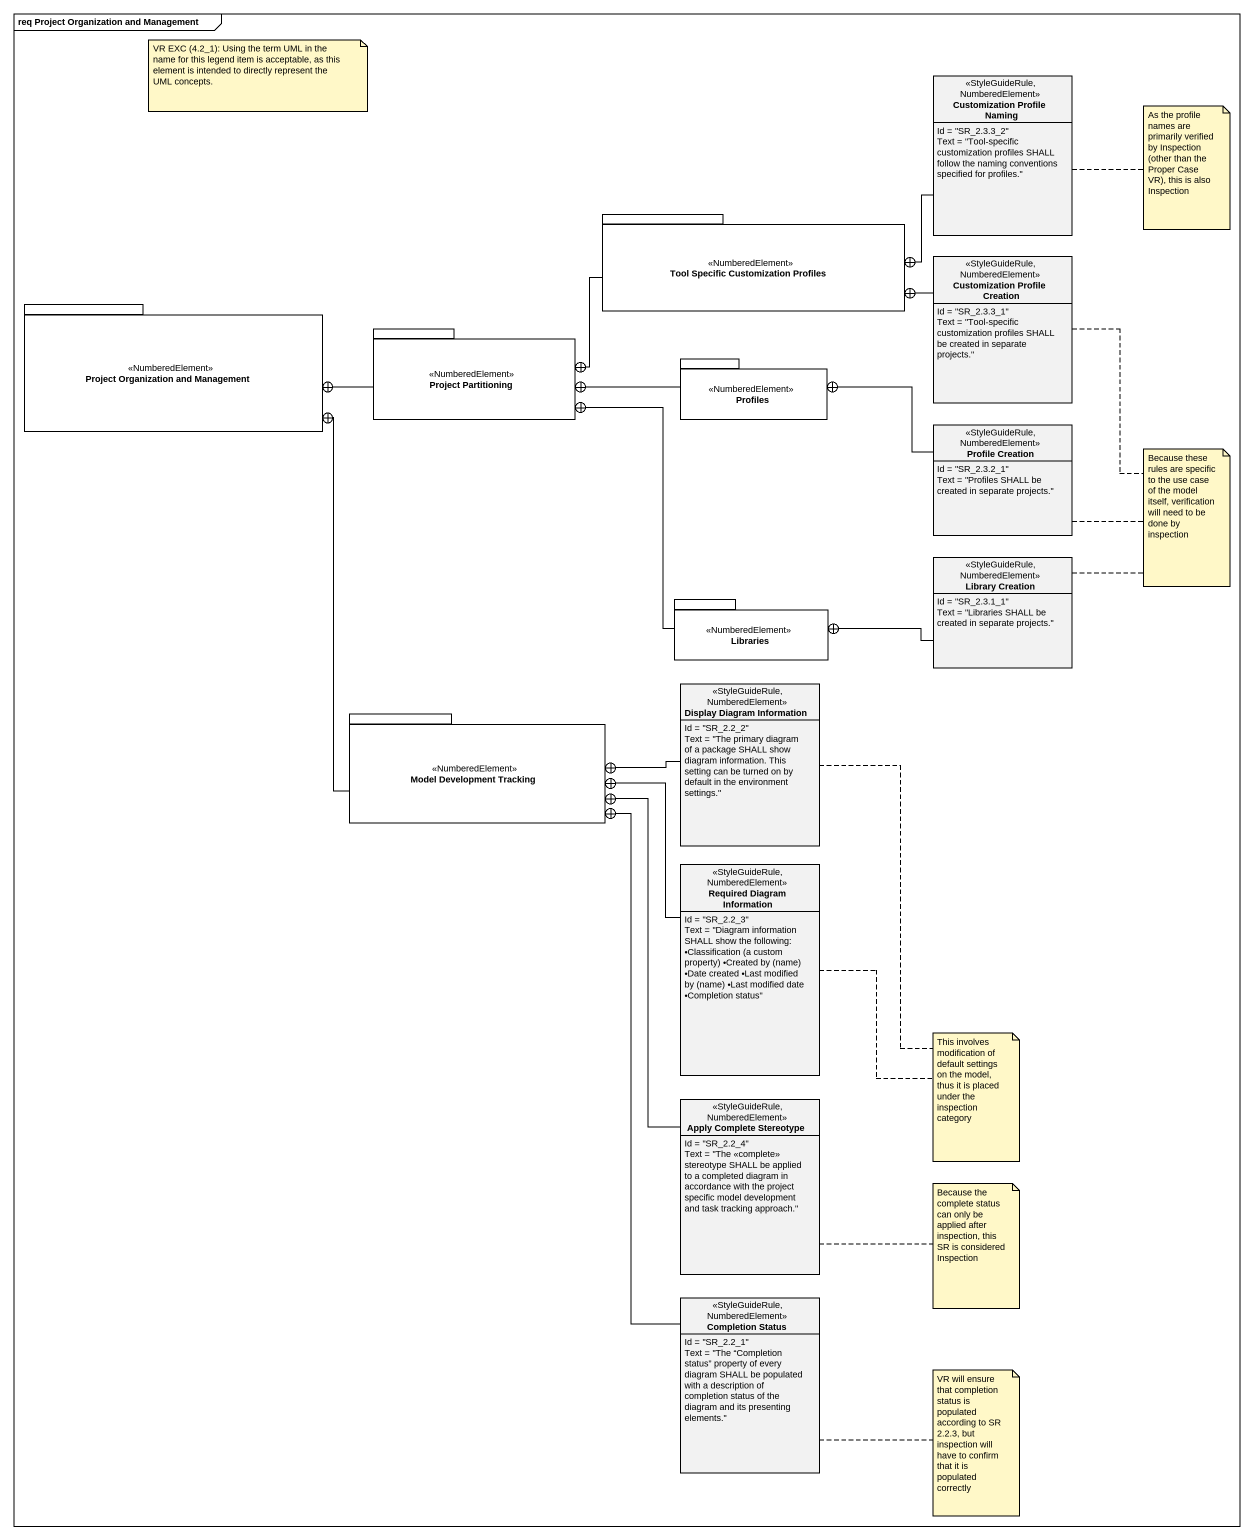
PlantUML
@startuml
mainframe req Project Organization and Management
hide circle
hide empty members
class "Customization Profile Naming" as Customization_Profile_Naming <<StyleGuideRule, NumberedElement>> {
  Id = "SR_2.3.3_2"
  Text = "Tool-specific customization profiles SHALL follow the naming conventions specified for profiles."
}
package "Tool Specific Customization Profiles" as Tool_Specific_Customization <<NumberedElement>> {
}
class "Customization Profile Creation" as Customization_Profile <<StyleGuideRule, NumberedElement>> {
  Id = "SR_2.3.3_1"
  Text = "Tool-specific customization profiles SHALL be created in separate projects."
}
package "Project Organization and Management" as Project_Organization_and <<NumberedElement>> {
}
package "Project Partitioning" as Project_Partitioning <<NumberedElement>> {
}
package Profiles <<NumberedElement>> {
}
class "Profile Creation" as Profile_Creation <<StyleGuideRule, NumberedElement>> {
  Id = "SR_2.3.2_1"
  Text = "Profiles SHALL be created in separate projects."
}
class "Library Creation" as Library_Creation <<StyleGuideRule, NumberedElement>> {
  Id = "SR_2.3.1_1"
  Text = "Libraries SHALL be created in separate projects."
}
package Libraries <<NumberedElement>> {
}
class "Display Diagram Information" as Display_Diagram_Information <<StyleGuideRule, NumberedElement>> {
  Id = "SR_2.2_2"
  Text = "The primary diagram of a package SHALL show diagram information. This setting can be turned on by default in the environment settings."
}
package "Model Development Tracking" as Model_Development_Tracking <<NumberedElement>> {
}
class "Required Diagram Information" as Required_Diagram_Information <<StyleGuideRule, NumberedElement>> {
  Id = "SR_2.2_3"
  {field} Text = "Diagram information SHALL show the following: •Classification (a custom property) •Created by (name) •Date created •Last modified by (name) •Last modified date •Completion status"
}
class "Apply Complete Stereotype" as Apply_Complete_Stereotype <<StyleGuideRule, NumberedElement>> {
  Id = "SR_2.2_4"
  Text = "The <<complete>> stereotype SHALL be applied to a completed diagram in accordance with the project specific model development and task tracking approach."
}
class "Completion Status" as Completion_Status <<StyleGuideRule, NumberedElement>> {
  Id = "SR_2.2_1"
  Text = "The “Completion status” property of every diagram SHALL be populated with a description of completion status of the diagram and its presenting elements."
}
Customization_Profile_Naming -left-+ Tool_Specific_Customization
Tool_Specific_Customization -left-+ Project_Partitioning
Customization_Profile -left-+ Tool_Specific_Customization
Project_Partitioning -left-+ Project_Organization_and
Profiles -left-+ Project_Partitioning
Profile_Creation -left-+ Profiles
Library_Creation -left-+ Libraries
Libraries -up-+ Project_Partitioning
Display_Diagram_Information -left-+ Model_Development_Tracking
Model_Development_Tracking -up-+ Project_Organization_and
Required_Diagram_Information -up-+ Model_Development_Tracking
Apply_Complete_Stereotype -up-+ Model_Development_Tracking
Completion_Status -up-+ Model_Development_Tracking
note as N1
  VR EXC (4.2_1): Using the term UML in the name for this legend item is acceptable, as this element is intended to directly represent the UML concepts.
end note
note right of Customization_Profile_Naming : As the profile names are primarily verified by Inspection (other than the Proper Case VR), this is also Inspection
note as N3
  Because these rules are specific to the use case of the model itself, verification will need to be done by inspection
end note
N3 .. Customization_Profile
N3 .. Library_Creation
N3 .. Profile_Creation
note as N4
  This involves modification of default settings on the model, thus it is placed under the inspection category
end note
N4 .. Required_Diagram_Information
N4 .. Display_Diagram_Information
note right of Apply_Complete_Stereotype : Because the complete status can only be applied after inspection, this SR is considered Inspection
note right of Completion_Status : VR will ensure that completion status is populated according to SR 2.2.3, but inspection will have to confirm that it is populated correctly
@enduml
